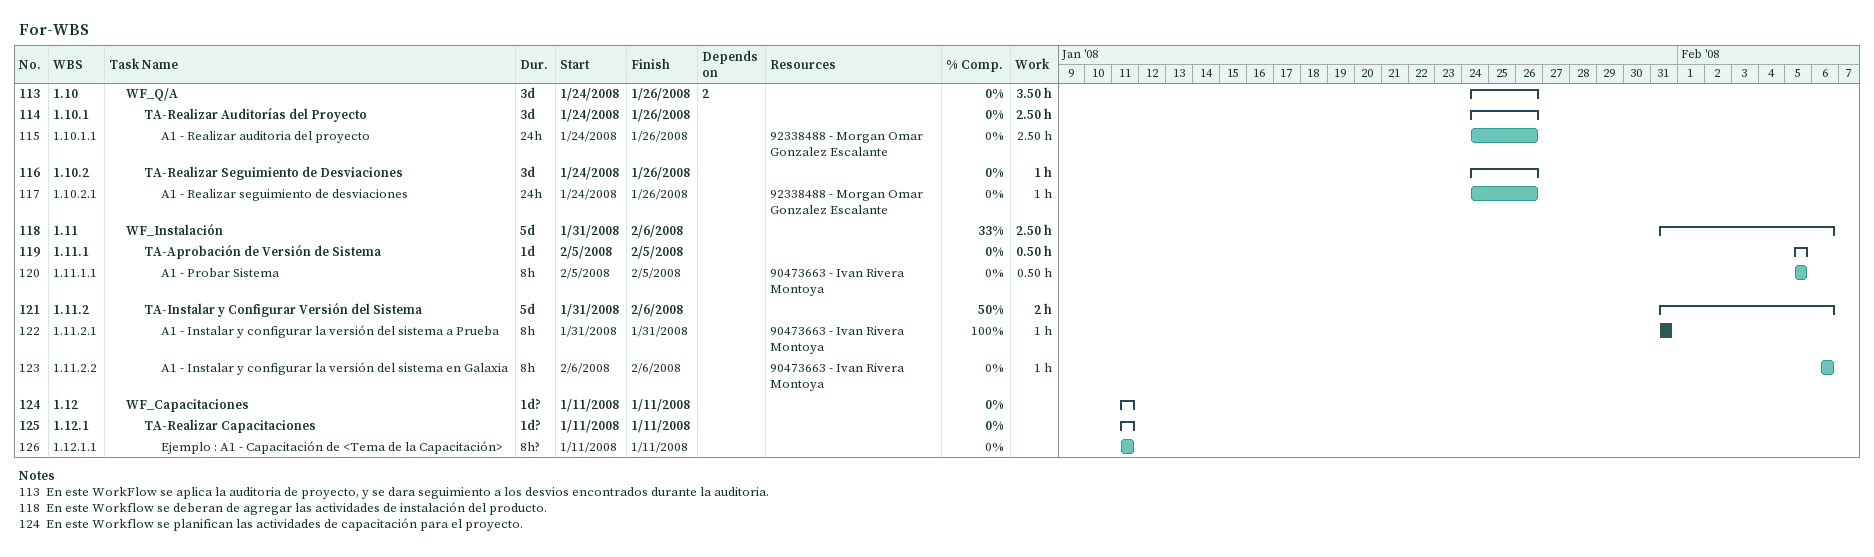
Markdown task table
For-WBS

| ID | WBS | Task | Duration | Start | Finish | Predecessors | Resources | % complete | Work (h) |
|---|---|---|---|---|---|---|---|---|---|
| 113 | 1.10 | **WF_Q/A** | 3d | 2008-01-24 | 2008-01-26 | 2 |  | 0 | 3.50 |
| 114 | 1.10.1 | **TA-Realizar Auditorías del Proyecto** | 3d | 2008-01-24 | 2008-01-26 |  |  | 0 | 2.50 |
| 115 | 1.10.1.1 | A1 - Realizar auditoria del proyecto | 24h | 2008-01-24 | 2008-01-26 |  | 92338488 - Morgan Omar Gonzalez Escalante | 0 | 2.50 |
| 116 | 1.10.2 | **TA-Realizar Seguimiento de Desviaciones** | 3d | 2008-01-24 | 2008-01-26 |  |  | 0 | 1 |
| 117 | 1.10.2.1 | A1 - Realizar seguimiento de desviaciones | 24h | 2008-01-24 | 2008-01-26 |  | 92338488 - Morgan Omar Gonzalez Escalante | 0 | 1 |
| 118 | 1.11 | **WF_Instalación** | 5d | 2008-01-31 | 2008-02-06 |  |  | 33 | 2.50 |
| 119 | 1.11.1 | **TA-Aprobación de Versión de Sistema** | 1d | 2008-02-05 | 2008-02-05 |  |  | 0 | 0.50 |
| 120 | 1.11.1.1 | A1 - Probar Sistema | 8h | 2008-02-05 | 2008-02-05 |  | 90473663 - Ivan Rivera Montoya | 0 | 0.50 |
| 121 | 1.11.2 | **TA-Instalar y Configurar Versión del Sistema** | 5d | 2008-01-31 | 2008-02-06 |  |  | 50 | 2 |
| 122 | 1.11.2.1 | A1 - Instalar y configurar la versión del sistema a Prueba | 8h | 2008-01-31 | 2008-01-31 |  | 90473663 - Ivan Rivera Montoya | 100 | 1 |
| 123 | 1.11.2.2 | A1 - Instalar y configurar la versión del sistema en Galaxia | 8h | 2008-02-06 | 2008-02-06 |  | 90473663 - Ivan Rivera Montoya | 0 | 1 |
| 124 | 1.12 | **WF_Capacitaciones** | 1d? | 2008-01-11 | 2008-01-11 |  |  | 0 |  |
| 125 | 1.12.1 | **TA-Realizar Capacitaciones** | 1d? | 2008-01-11 | 2008-01-11 |  |  | 0 |  |
| 126 | 1.12.1.1 | Ejemplo : A1 - Capacitación de <Tema de la Capacitación> | 8h? | 2008-01-11 | 2008-01-11 |  |  | 0 |  |

Notes
- 113: En este WorkFlow se aplica la auditoria de proyecto, y se dara seguimiento a los desvios encontrados durante la auditoria.
- 118: En este Workflow se deberan de agregar las actividades de instalación del producto.
- 124: En este Workflow se planifican las actividades de capacitación para el proyecto.
